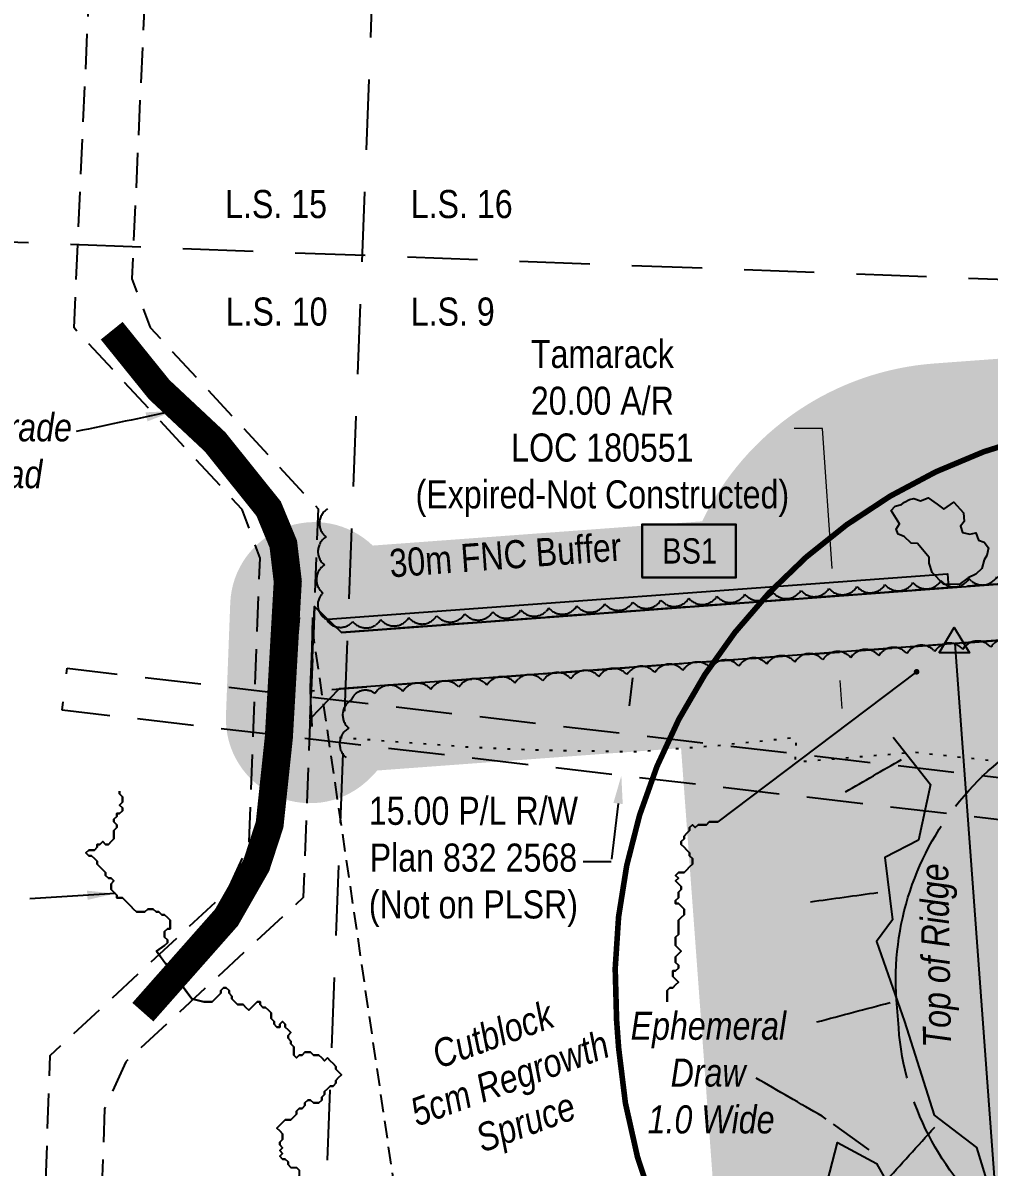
# Model space of a CAD drawing. Extents: x 329857 to 337194, y 6142471 to 6144607.
# Drawn here: x 330252.1 to 330596.1, y 6143765.6 to 6144173 of the extents above; entities that cross this region are included whole.
import ezdxf
from ezdxf.enums import TextEntityAlignment as Align

# ---------------------------------------------------------------- set-up
doc = ezdxf.new("R2010")
doc.units = 0
doc.header["$LTSCALE"] = 5
doc.header["$PDSIZE"] = 0.5
for name, pattern in [('0', [1, 1, 0]), ('foc-ACCESSROAD', [3.75, 2.5, -1.25]), ('foc-BUFFER', [16.75, 15, -1.75]), ('foc-LSD', [8, 5, -3]), ('foc-MONUMENT-BDYS', [6, 4, -2]), ('foc-TIELINE', [1.875, 1.25, -0.625]), ('foc-TOPO', [1, 0.2, -0.8]), ('foc-TOPO-ephemeral', [6.25, 3.125, -0.625, 0.625, -0.625, 0.625, -0.625])]:
    doc.linetypes.add(name, pattern=pattern)
doc.layers.get('Defpoints').update_dxf_attribs({"color": 9})
for name, color, linetype in [('AS-ROADS', 254, 'Continuous'), ('AUX-BUFFER', 7, 'foc-BUFFER'), ('C-AR', 13, 'foc-ACCESSROAD'), ('L-MON', 1, 'Continuous'), ('L-MON-PLAN', 7, 'foc-MONUMENT-BDYS'), ('L-SECTION-LSD', 7, 'foc-LSD'), ('L-TIE', 7, 'foc-TIELINE'), ('P-BUFFER-H 30m', 51, 'Continuous'), ('P-BUFFER-T', 40, 'Continuous'), ('P-PROPOSED', 10, 'Continuous'), ('P-PROPOSED-H', 21, 'Continuous'), ('P-TEMP-BLOCKS', 250, 'Continuous'), ('P-TEMP-H', 41, 'Continuous'), ('P-TEMP_WORKSPACE', 46, 'Continuous'), ('T-BUSH', 110, '0'), ('T-BUSH-T', 110, 'Continuous'), ('T-CREEK', 48, 'Continuous'), ('T-DRAW', 48, 'foc-TOPO-ephemeral'), ('T-SLOPE', 48, 'Continuous'), ('T-VEGETATION CHANGE', 104, 'foc-TOPO'), ('T-WATER-T', 48, 'Continuous'), ('WETLAND', 143, 'Continuous')]:
    doc.layers.add(name, color=color, linetype=linetype)
doc.layers.add('C-AR-T', color=13, linetype='Continuous', lineweight=9)
doc.layers.add('T-TEXT', color=48, linetype='Continuous', lineweight=18)
doc.styles.add('100L', font='ARIALN.TTF', dxfattribs={"height": 11})
doc.styles.add('80CG', font='ARIALN.TTF', dxfattribs={"height": 10})
doc.styles.add('80L', font='ARIALN.TTF', dxfattribs={"height": 10})
doc.styles.add('foc-LtypeFont', font='ARIALN.TTF', dxfattribs={"height": 7.349999999999999})
doc.linetypes.add('foc-TOPO-flowdirection-NOLINE', pattern='A,0,[">",foc-LtypeFont,S=0.3,R=0,X=0,Y=-0.945],-20,[">",foc-LtypeFont,S=0.3,R=0,X=0,Y=-0.945],0', length=20)
doc.dimstyles.new('Compass 5 000', dxfattribs={"dimscale": 5, "dimtxt": 9, "dimasz": 2, "dimexe": 0.2, "dimexo": 0.0625, "dimgap": 0.5, "dimtad": 0, "dimtih": 1, "dimtoh": 1, "dimzin": 0, "dimdsep": 46, "dimtxsty": '80CG', "dimcen": 0.1, "dimse1": 1, "dimse2": 1, "dimclrd": 256, "dimclrt": 256, "dimaunit": 1, "dimadec": 4, "dimazin": 0, "dimtfac": 0.06, "dimtofl": 0, "dimtmove": 0, "dimatfit": 1, "dimfxl": 0.2, "dimtolj": 1, "dimtzin": 0, "dimlwd": -1, "dimarcsym": 0})

# ---------------------------------------------------------------- blocks, each defined once
blk = doc.blocks.new('TRIA')
blk.add_hatch(color=255).paths.add_polyline_path([(-0.0414550714867801, 1.521379340009161), (-1.474693147280959, -0.867350786313807), (1.391783004306489, -0.867350786313807)])
blk = doc.blocks.new('TRIAA')
blk.add_blockref('TRIA', (0, 0))
blk = doc.blocks.new('TRIB')
at = {"color": 1}
blk.add_lwpolyline([(-1.121455071486707, -0.6673507863138184), (-0.0414550714867801, 1.132649213686192), (1.038544928513147, -0.6673507863138184)], close=True, dxfattribs=at)
blk = doc.blocks.new('TRIBB')
blk.add_blockref('TRIB', (0, 0))
blk = doc.blocks.new('TRICC')
for name in ['TRIAA', 'TRIBB']:
    blk.add_blockref(name, (0, 0))
blk = doc.blocks.new('plspike')
blk.add_blockref('TRICC', (0, 0))
blk = doc.blocks.new('STRIA')
blk.add_hatch(color=255).paths.add_polyline_path([(-0.0414550714867801, 1.521379340009161), (-1.474693147280959, -0.867350786313807), (1.391783004306489, -0.867350786313807)])
blk = doc.blocks.new('STRIAA')
blk.add_blockref('STRIA', (0, 0))
blk = doc.blocks.new('STRIB')
at = {"color": 1}
blk.add_solid([(-1.121455071486707, -0.6673507863138184), (-0.0414550714867801, 1.132649213686192), (1.038544928513147, -0.6673507863138184)], dxfattribs=at)
blk = doc.blocks.new('STRIBB')
blk.add_blockref('STRIB', (0, 0))
blk = doc.blocks.new('STRICC')
for name in ['STRIAA', 'STRIBB']:
    blk.add_blockref(name, (0, 0))
blk = doc.blocks.new('fdspike')
blk.add_blockref('STRICC', (0, 0))
blk = doc.blocks.new('*D369')
at = {"layer": 'C-AR-T', "transparency": 16777216}
for p, q in [((330536.7613364445, 6144028.640685726), (330526.7613364445, 6144028.640685726)), ((330540.232867409, 6143978.763130078), (330536.7613364445, 6144028.640685726)), ((330543.0103718397, 6143938.857067529), (330543.7047027394, 6143928.881201422))]:
    blk.add_line(p, q, dxfattribs=at)
for points in [[(330541.8955117604, 6143978.878851894), (330538.5702230578, 6143978.647408262), (330540.9271983088, 6143968.78726397)], [(330544.6730161911, 6143938.972789345), (330541.3477274884, 6143938.741345713), (330542.3160409399, 6143948.832933637)]]:
    blk.add_solid(points, dxfattribs=at)
at = {"layer": 'Defpoints', "color": 0, "transparency": 16777216}
for p in [(330540.9271983088, 6143968.78726397), (330505.8887464962, 6143966.348550428), (330507.2775891274, 6143946.394220095)]:
    blk.add_point(p, dxfattribs=at)
at = {"layer": 'C-AR-T', "transparency": 16777216, "insert": (330458.4223187101, 6144028.640685727), "char_height": 10, "attachment_point": 5, "style": '80CG'}
blk.add_mtext('\\A1;Tamarack\\P20.00 A/R\\PLOC 180551{\\A0;\\P(Expired-Not Constructed)}', dxfattribs=at)
blk = doc.blocks.new('Temp_Area_Small_Pink')
at = {"true_color": 0xff8aff}
h = blk.add_hatch(color=211, dxfattribs=at)
h.dxf.hatch_style = 1
h.paths.add_polyline_path([(-16.82711371331243, -9.436567862801894), (16.33187767662457, -9.436567862801894), (16.33187767662457, 9.053714016554295), (-16.82711371331243, 9.053714016554295)])
at = {"color": 250}
for points in [[(-17.02711371331247, -9.636567862801712), (16.53187767662462, -9.636567862801712), (16.53187767662462, 9.253714016554113), (-17.02711371331247, 9.253714016554113)], [(-16.92711371331245, -9.536567862801803), (16.43187767662459, -9.536567862801803), (16.43187767662459, 9.153714016554204), (-16.92711371331245, 9.153714016554204)]]:
    blk.add_lwpolyline(points, close=True, dxfattribs=at)
at = {"color": 250, "style": '80L'}
blk.add_attdef('TEMPORARY', text='', height=9, dxfattribs=at).set_placement((0.001048257894581184, -0.1484938545327168), align=Align.MIDDLE_CENTER)
blk = doc.blocks.new('*D372')
at = {"layer": 'Defpoints', "color": 0, "transparency": 16777216}
for p in [(330511.5588720074, 6143914.686239657), (330465.1761690997, 6143905.017089887), (330509.8148546231, 6143899.790662939)]:
    blk.add_point(p, dxfattribs=at)
at = {"layer": 'L-MON-PLAN', "transparency": 16777216}
for p, q in [((330468.0830720044, 6143929.844821319), (330469.2459575249, 6143939.776976033)), ((330464.0132835792, 6143895.084935172), (330461.5817808656, 6143874.317576121)), ((330461.5817808656, 6143874.317576121), (330451.5817808655, 6143874.317576121))]:
    blk.add_line(p, q, dxfattribs=at)
for points in [[(330466.4277128854, 6143930.038635572), (330469.7384311234, 6143929.651007066), (330466.9201864839, 6143919.912666605)], [(330462.3579244601, 6143895.278749426), (330465.6686426982, 6143894.891120919), (330465.1761690997, 6143905.017089887)]]:
    blk.add_solid(points, dxfattribs=at)
at = {"layer": 'L-MON-PLAN', "transparency": 16777216, "insert": (330412.4992433493, 6143874.31757612), "char_height": 10, "attachment_point": 5, "style": '80CG', "bg_fill": 3, "box_fill_scale": 1.1, "bg_fill_color": 256, "bg_fill_true_color": 13158600, "bg_fill_transparency": 0}
blk.add_mtext('\\A1;15.00 P/L R/W\\PPlan 832 2568\\P(Not on PLSR)', dxfattribs=at)

msp = doc.modelspace()

# ---------------------------------------------------------------- hatches: boundary and pattern name
at = {"layer": 'P-BUFFER-H 30m'}
h = msp.add_hatch(color=256, dxfattribs=at)
h.dxf.hatch_style = 1
edge = h.paths.add_edge_path()
edge.add_arc((330583.9566157763, 6143952.031225636), 99.98488299970217, 94.20520427675172, 154.2052042792725, ccw=False)
edge.add_line((330576.6248458216, 6144051.746931409), (330756.113116214, 6144064.944117326))
edge.add_arc((330763.4448861637, 6143965.228411549), 99.98488300390179, 4.205204274835978, 94.2052042737285, ccw=False)
edge.add_line((330863.160591941, 6143972.5601815), (330878.1907203509, 6143768.142984677))
edge.add_arc((330778.4750145738, 6143760.811214716), 99.9848830043192, -85.79479572011729, 4.205204280165901, ccw=False)
edge.add_line((330785.8067845343, 6143661.095508939), (330606.3185141425, 6143647.898323026))
edge.add_arc((330598.9867441867, 6143747.6140288), 99.98488300063468, 184.2052042776636, 274.2052042773779, ccw=False)
edge.add_line((330499.2710384133, 6143740.282258844), (330486.4404409897, 6143914.784743946))
edge.add_line((330486.4404409897, 6143914.784743946), (330378.3193676438, 6143906.834954775))
edge.add_line((330378.3193676438, 6143906.834954775), (330375.9217927508, 6143904.351730889))
edge.add_arc((330354.3429220802, 6143925.186323642), 29.99546490066776, 177.8118051858767, 316.00533188279064, ccw=False)
edge.add_line((330324.3693297349, 6143926.331608106), (330325.9011169879, 6143966.420483907))
edge.add_arc((330355.8747093308, 6143965.275199437), 29.99546489817222, 46.175061679443274, 177.8118051750409, ccw=False)
edge.add_line((330376.6452867253, 6143986.915694559), (330493.9343964415, 6143995.539579483))
h = msp.add_hatch(color=256, dxfattribs=at)
h.dxf.hatch_style = 1
edge = h.paths.add_edge_path()
edge.add_arc((330570.322753717, 6143941.964560846), 1.015728061823818, 0, 360)
h = msp.add_hatch(color=256, dxfattribs=at)
h.dxf.hatch_style = 1
h.paths.add_polyline_path([(330545.6234197085, 6143925.872208586), (330534.2025602608, 6143925.872208586), (330534.2896965515, 6143913.765289144), (330544.55667794, 6143914.188367989)])
at = {"layer": 'P-PROPOSED-H'}
h = msp.add_hatch(color=256, dxfattribs=at)
h.dxf.hatch_style = 1
h.paths.add_polyline_path([(330365.4645705773, 6143956.017176985), (330761.9785321763, 6143985.17155271), (330763.4448861683, 6143965.228411544), (330364.6964808874, 6143935.909744499), (330354.3429220799, 6143925.186323642), (330355.8747093329, 6143965.275199441)])
h = msp.add_hatch(color=256, dxfattribs=at)
h.dxf.hatch_style = 1
h.paths.add_polyline_path([(330583.9566157761, 6143952.031225635), (330598.986744186, 6143747.6140288), (330778.4750145783, 6143760.811214721), (330763.4448861684, 6143965.228411544)])
at = {"layer": 'P-TEMP-H'}
h = msp.add_hatch(color=256, dxfattribs=at)
h.dxf.hatch_style = 1
h.paths.add_polyline_path([(330360.6396353031, 6143960.675154617), (330581.337112735, 6143976.902318851), (330581.7037012329, 6143971.916533562), (330365.4645705773, 6143956.017176985)])

# ---------------------------------------------------------------- linework, layer by layer
at = {"layer": 'AS-ROADS', "const_width": 10, "flags": 128}
msp.add_lwpolyline([(330283.6860000007, 6144063.412), (330300.587, 6144042.457), (330320.487, 6144023.836999988), (330339.575, 6144000.035), (330344.8010000002, 6143987.431), (330346.3870000007, 6143974.101999988), (330343.218, 6143918.707), (330339.916, 6143887.554), (330335.201, 6143873.108999988), (330324.577, 6143854.519), (330294.777, 6143820.798999988)], dxfattribs=at)
at = {"layer": 'AUX-BUFFER', "color": 251, "linetype": 'foc-BUFFER', "flags": 128}
msp.add_lwpolyline([(330563.9397934848, 6143815.215491854), (330563.2066164892, 6143825.18706243, -0.4142135623766832), (330655.5905523069, 6143932.23453816), (330665.5621228841, 6143932.967715153), (330675.533693462, 6143933.700892151, -0.4142135623786535), (330782.5811691905, 6143841.316956329), (330783.3143461858, 6143831.345385754, -0.4142135622314795), (330690.9304104144, 6143724.297910031), (330680.958839837, 6143723.564733031), (330670.9872691671, 6143722.831556033, -0.4142135622335431)], format="xyb", close=True, dxfattribs=at)
at = {"layer": 'C-AR', "flags": 128}
for points in [[(330254.6687875336, 6143591.991842077), (330257.9712729091, 6143691.908806061), (330261.7210460511, 6143805.352845634), (330324.9121817822, 6143863.870343365), (330332.6300114432, 6143880.655051259), (330336.5192364797, 6143982.48063111), (330330.1065069424, 6143999.80784572), (330270.2935335822, 6144064.385971073), (330289.5802697751, 6144495.869165925), (330290.2179292821, 6144510.13801583), (330293.040669826, 6144595.809506607)], [(330313.0253876768, 6144595.056699589), (330311.3707022206, 6144544.825801934), (330310.2046022856, 6144509.478029422), (330309.5556435409, 6144495.116938072), (330290.8816934514, 6144081.936505233), (330297.3459171412, 6144064.607330397), (330357.1996027095, 6143999.984842172), (330355.7585611325, 6143962.248502592), (330354.6088303436, 6143932.148403565), (330351.9151084468, 6143861.620670152), (330288.7685019295, 6143803.144270872), (330281.1018468247, 6143786.357652287), (330277.9547948922, 6143691.15632827), (330274.6525182037, 6143591.239378446)]]:
    msp.add_lwpolyline(points, dxfattribs=at)
msp.add_lwpolyline([(330355.8747093329, 6143965.275199441), (330355.493, 6143955.284), (330354.7248406827, 6143935.177515086), (330356.959284319, 6143935.341806412), (330685.8439030239, 6143959.523617581), (330683.4038468788, 6143896.096499951), (330703.384854006, 6143895.321601704), (330706.6849999999, 6143981.105999988), (330365.4645705773, 6143956.017176986)], close=True, dxfattribs=at)
at = {"layer": 'L-MON-PLAN', "flags": 128}
msp.add_lwpolyline([(331685.3810345419, 6143780.711858138), (330691.1825222658, 6143878.555609651), (330266.0556945043, 6143928.330693378), (330267.8008025179, 6143943.226231828), (330692.7896345541, 6143893.467149129), (331685.9558496297, 6143795.741596573)], dxfattribs=at)
at = {"layer": 'L-SECTION-LSD', "flags": 128}
for points in [[(330357.4330502652, 6143688.185932199), (330388.4046512634, 6144492.169097356)], [(330773.7100668641, 6144075.090869202), (329972.1276346637, 6144105.264160365)]]:
    msp.add_lwpolyline(points, dxfattribs=at)
at = {"layer": 'P-PROPOSED', "flags": 128}
msp.add_lwpolyline([(330583.9566157761, 6143952.031225635), (330598.986744186, 6143747.6140288), (330778.4750145783, 6143760.811214721), (330763.4448861684, 6143965.228411544)], close=True, dxfattribs=at)
at = {"layer": 'P-TEMP_WORKSPACE', "flags": 128}
msp.add_lwpolyline([(330360.6396353031, 6143960.675154617), (330581.337112735, 6143976.902318851), (330581.7037012329, 6143971.916533562), (330365.4645705773, 6143956.017176985)], close=True, dxfattribs=at)
at = {"layer": 'T-BUSH', "flags": 128}
for points in [[(330360.5451771378, 6143999.96815729, 0.52056705), (330360.0057014804, 6143989.984233498, 0.52056705), (330359.4662258215, 6143980.000309705, 0.52056705), (330358.9267501633, 6143970.016385924, 0.52056705), (330360.1848623628, 6143960.638007, 0.52056705), (330369.5412457574, 6143959.865422304, 0.52056705), (330379.5156038143, 6143960.559648253, 0.52056705), (330389.4899618697, 6143961.253874191, 0.52056705), (330399.4643199258, 6143961.94810013, 0.52056705), (330409.438677982, 6143962.642326068, 0.52056705), (330419.4130360381, 6143963.336552006, 0.52056705), (330429.387394095, 6143964.030777944, 0.52056705), (330439.3617521503, 6143964.725003882, 0.52056705), (330449.3361102073, 6143965.41922982, 0.52056705), (330459.3104682626, 6143966.113455747, 0.52056705), (330469.2848263188, 6143966.807681685, 0.52056705), (330479.2591843749, 6143967.501907623, 0.52056705), (330489.233542431, 6143968.196133573, 0.52056705), (330499.2079004879, 6143968.890359511, 0.52056705), (330509.1822585433, 6143969.584585449, 0.52056705), (330519.1566165995, 6143970.278811388, 0.52056705), (330529.1309746556, 6143970.973037326, 0.52056705), (330539.1053327117, 6143971.667263264, 0.52056705), (330549.0796907686, 6143972.361489202, 0.52056705), (330559.054048824, 6143973.055715133, 0.52056705), (330569.0284068809, 6143973.749941067, 0.52056705), (330579.0027649363, 6143974.444167005, 0.52056705), (330588.9771229924, 6143975.138392954, 0.52056705), (330598.9514810486, 6143975.832618892, 0.52056705), (330608.9258391047, 6143976.52684483, 0.52056705), (330618.9001971616, 6143977.221070768, 0.52056705), (330628.874555217, 6143977.915296707, 0.52056705), (330638.8489132739, 6143978.609522645, 0.52056705), (330648.8232713293, 6143979.303748583, 0.52056705), (330658.7976293854, 6143979.997974521, 0.52056705), (330668.7719874416, 6143980.692200447, 0.52056705), (330678.7463454977, 6143981.386426386, 0.52056705), (330688.7207035546, 6143982.080652324, 0.52056705), (330698.6782232639, 6143982.984256775, 0.52056705), (330708.6353352074, 6143983.892931662, 0.52056705), (330718.5924471515, 6143984.80160654, 0.52056705), (330728.5638267455, 6143985.535629523, 0.52056705), (330738.5363993214, 6143986.255049073, 0.52056705), (330748.508971898, 6143986.974468623, 0.52056705), (330758.4815444746, 6143987.693888174, 0.52056705), (330768.4541170512, 6143988.413307725, 0.52056705), (330777.637174135, 6143989.075771772, 0.52056705)], [(330779.4407850911, 6143977.125719768, 0.52056705), (330769.4631843536, 6143976.479769465, 0.52056705), (330759.4855836148, 6143975.83381916, 0.52056705), (330749.5079828766, 6143975.187868867, 0.52056705), (330739.5303821384, 6143974.541918563, 0.52056705), (330729.5527814003, 6143973.895968259, 0.52056705), (330719.5771563617, 6143973.222886916, 0.52056705), (330710.1217766652, 6143971.876314653, 0.52056705), (330708.7541275606, 6143961.971805366, 0.52056705), (330707.3864784567, 6143952.067296068, 0.52056705), (330701.5195951178, 6143946.949881203, 0.52056705), (330691.5493937751, 6143946.198313849, 0.52056705), (330682.6940636259, 6143948.171840348, 0.52056705), (330676.109621332, 6143955.696126879, 0.52056705), (330666.5420002124, 6143955.931416824, 0.52056705), (330656.5715950604, 6143955.182558098, 0.52056705), (330646.6011899085, 6143954.433699374, 0.52056705), (330636.6307847564, 6143953.684840648, 0.52056705), (330626.6603796044, 6143952.935981924, 0.52056705), (330616.6899744524, 6143952.187123188, 0.52056705), (330606.7195693004, 6143951.438264473, 0.52056705), (330596.7491641484, 6143950.689405749, 0.52056705), (330586.7787589964, 6143949.940547013, 0.52056705), (330576.8083538444, 6143949.191688298, 0.52056705), (330566.8379486924, 6143948.442829574, 0.52056705), (330556.8675435404, 6143947.693970848, 0.52056705), (330546.8971383884, 6143946.945112112, 0.52056705), (330536.9267332364, 6143946.196253398, 0.52056705), (330526.9563280843, 6143945.447394673, 0.52056705), (330516.9859229323, 6143944.698535938, 0.52056705), (330507.0155177803, 6143943.949677223, 0.52056705), (330497.0451126283, 6143943.200818498, 0.52056705), (330487.0747074757, 6143942.451959773, 0.52056705), (330477.1043023237, 6143941.703101037, 0.52056705), (330467.1338971716, 6143940.954242323, 0.52056705), (330457.1634920196, 6143940.205383598, 0.52056705), (330447.1930868676, 6143939.456524862, 0.52056705), (330437.2226817156, 6143938.707666148, 0.52056705), (330427.2522765636, 6143937.958807423, 0.52056705), (330417.2818714116, 6143937.209948687, 0.52056705), (330407.3114662596, 6143936.461089972, 0.52056705), (330397.3410611076, 6143935.712231248, 0.52056705), (330387.3706559556, 6143934.963372522, 0.52056705), (330377.4002508036, 6143934.214513787, 0.52056705), (330368.9964607497, 6143931.874121592, 0.52056705), (330368.0903683343, 6143921.916774314, 0.52056705), (330367.1342041835, 6143911.409172265, 0.52056705)]]:
    msp.add_lwpolyline(points, format="xyb", dxfattribs=at)
at = {"layer": 'T-CREEK', "linetype": 'foc-TOPO-flowdirection-NOLINE', "flags": 128}
for points in [[(330286.4999996239, 6143899.500000049), (330286.4999996243, 6143898.50000005), (330287.4999996243, 6143897.500000047), (330287.499999624, 6143896.500000049), (330287.4999996244, 6143895.500000048), (330286.4999996246, 6143894.500000049), (330287.4999996242, 6143893.50000005), (330287.4999996242, 6143892.500000049), (330286.4999996242, 6143891.500000049), (330285.4999996246, 6143891.500000049), (330285.4999996243, 6143890.500000049), (330284.4999996242, 6143889.500000048), (330284.499999624, 6143888.500000047), (330285.4999996243, 6143887.500000048), (330285.4999996244, 6143886.500000049), (330284.4999996245, 6143885.500000048), (330284.4999996239, 6143884.500000048), (330284.4999996239, 6143883.500000051), (330284.4999996246, 6143882.500000047), (330283.499999624, 6143881.50000005), (330282.499999624, 6143880.50000005), (330281.4999996235, 6143880.500000051), (330280.4999996241, 6143881.500000049), (330279.4999996241, 6143880.50000005), (330278.4999996239, 6143880.500000051), (330278.4999996241, 6143879.500000052), (330277.499999624, 6143878.50000005), (330276.4999996239, 6143878.500000048), (330275.4999996233, 6143878.500000051), (330274.4999996233, 6143877.500000048), (330275.4999996244, 6143876.500000047), (330276.4999996244, 6143876.50000005), (330277.4999996245, 6143875.500000047), (330278.4999996239, 6143874.50000005), (330278.4999996242, 6143873.50000005), (330279.499999623, 6143872.500000048), (330280.4999996243, 6143871.500000048), (330281.4999996241, 6143870.500000049), (330281.4999996235, 6143869.500000049), (330282.4999996244, 6143868.500000051), (330283.4999996246, 6143868.500000049), (330284.4999996245, 6143867.500000049), (330283.4999996244, 6143866.500000049), (330283.4999996233, 6143865.50000005), (330283.4999996236, 6143864.500000047), (330284.4999996239, 6143863.500000051), (330285.4999996242, 6143862.500000047), (330285.4999996243, 6143861.500000049), (330286.4999996245, 6143861.500000049), (330287.4999996242, 6143861.500000049), (330288.4999996242, 6143860.500000049), (330289.4999996245, 6143859.500000049), (330290.4999996247, 6143858.50000005), (330291.4999996241, 6143857.500000049), (330292.4999996243, 6143856.50000005), (330293.4999996245, 6143856.50000005), (330294.4999996246, 6143856.500000049), (330295.4999996243, 6143856.500000049), (330296.4999996247, 6143857.50000005), (330297.4999996233, 6143857.50000005), (330298.4999996244, 6143857.500000048), (330299.4999996246, 6143856.50000005), (330300.4999996239, 6143856.500000048), (330301.4999996247, 6143855.50000005), (330302.4999996246, 6143855.500000048), (330303.4999996243, 6143854.500000047), (330304.499999624, 6143853.500000048), (330304.4999996244, 6143852.500000048), (330304.4999996248, 6143851.50000005), (330304.4999996241, 6143850.50000005), (330303.4999996249, 6143850.500000049), (330302.4999996234, 6143849.500000051), (330302.499999624, 6143848.50000005), (330302.4999996246, 6143847.50000005), (330303.4999996241, 6143846.50000005), (330303.4999996248, 6143845.50000005), (330302.4999996236, 6143844.500000047), (330299.66483993, 6143842.491820883), (330312.1856386799, 6143825.533178771), (330316.499999625, 6143824.500000049), (330317.4999996247, 6143824.500000049), (330318.4999996246, 6143824.500000049), (330319.4999996246, 6143824.500000047), (330320.4999996247, 6143825.500000051), (330321.4999996237, 6143826.500000049), (330322.4999996237, 6143827.500000048), (330322.4999996247, 6143828.500000048), (330323.4999996248, 6143829.500000049), (330324.4999996242, 6143829.500000049), (330325.499999625, 6143828.500000049), (330325.4999996244, 6143827.500000051), (330326.4999996247, 6143826.500000049), (330326.4999996236, 6143825.50000005), (330327.4999996248, 6143824.500000048), (330328.4999996247, 6143823.50000005), (330329.4999996248, 6143823.500000049), (330330.4999996243, 6143823.500000047), (330331.4999996245, 6143822.500000049), (330332.4999996246, 6143821.500000048), (330333.4999996249, 6143822.500000047), (330334.4999996246, 6143823.500000049), (330335.4999996249, 6143824.50000005), (330336.4999996247, 6143824.500000048), (330336.499999625, 6143823.500000047), (330337.4999996245, 6143822.500000049), (330338.4999996247, 6143822.500000049), (330339.4999996247, 6143821.500000049), (330340.4999996247, 6143820.500000049), (330340.4999996244, 6143819.50000005), (330340.4999996249, 6143818.500000048), (330341.4999996248, 6143817.500000052), (330341.4999996237, 6143816.500000049), (330342.4999996246, 6143815.500000047), (330343.4999996253, 6143815.500000049), (330343.4999996248, 6143816.50000005), (330344.4999996249, 6143817.500000051), (330345.4999996248, 6143816.500000049), (330345.4999996253, 6143815.50000005), (330346.4999996247, 6143814.500000049), (330347.4999996249, 6143813.500000048), (330346.4999996243, 6143812.50000005), (330346.4999996246, 6143811.500000048), (330347.4999996249, 6143810.500000047), (330347.4999996246, 6143809.50000005), (330348.4999996251, 6143808.500000048), (330348.4999996242, 6143807.50000005), (330348.4999996248, 6143806.50000005), (330348.4999996243, 6143805.500000048), (330349.499999625, 6143804.500000049), (330350.4999996251, 6143805.500000048), (330351.4999996246, 6143805.500000049), (330352.4999996253, 6143806.500000049), (330353.4999996254, 6143806.50000005), (330354.4999996247, 6143806.500000048), (330355.4999996252, 6143805.500000049), (330356.4999996253, 6143805.500000048), (330357.4999996248, 6143805.500000049), (330358.4999996247, 6143804.500000049), (330359.4999996239, 6143803.500000048), (330360.4999996251, 6143804.500000048)], [(330360.4999996251, 6143804.500000048), (330361.4999996254, 6143803.500000047), (330362.4999996249, 6143802.500000049), (330363.4999996252, 6143801.500000047), (330363.4999996248, 6143800.500000049), (330364.4999996246, 6143799.50000005), (330365.4999996252, 6143798.500000047), (330364.4999996253, 6143797.500000048), (330363.4999996254, 6143796.500000049), (330363.4999996249, 6143795.500000049), (330362.4999996252, 6143794.50000005), (330361.4999996246, 6143794.500000049), (330360.4999996253, 6143793.500000049), (330359.4999996252, 6143792.500000048), (330359.4999996243, 6143791.500000048), (330358.4999996251, 6143790.500000047), (330358.4999996251, 6143789.500000048), (330357.4999996247, 6143788.500000047), (330356.4999996247, 6143788.500000048), (330355.4999996249, 6143788.50000005), (330354.4999996253, 6143789.500000049), (330353.4999996254, 6143789.50000005), (330352.4999996251, 6143788.50000005), (330352.4999996247, 6143787.500000049), (330351.4999996247, 6143786.500000047), (330350.4999996247, 6143786.500000048), (330349.4999996253, 6143785.500000051), (330349.4999996249, 6143784.50000005), (330348.4999996247, 6143783.500000048), (330347.4999996249, 6143782.50000005), (330346.4999996252, 6143782.500000048), (330345.4999996251, 6143782.500000049), (330344.4999996244, 6143781.50000005), (330343.4999996246, 6143780.500000047), (330342.4999996248, 6143779.500000047), (330343.4999996244, 6143778.500000047), (330344.4999996249, 6143777.500000048), (330344.4999996246, 6143776.500000052), (330344.4999996247, 6143775.500000048), (330343.4999996249, 6143774.50000005), (330343.4999996244, 6143773.500000049), (330344.4999996247, 6143772.50000005), (330343.4999996247, 6143771.500000047), (330344.4999996239, 6143770.500000047), (330343.4999996246, 6143769.50000005), (330344.4999996242, 6143768.500000049), (330345.4999996252, 6143768.500000047), (330346.4999996247, 6143767.500000049), (330346.4999996246, 6143766.50000005), (330347.4999996243, 6143765.500000049), (330348.4999996253, 6143765.500000047), (330349.4999996249, 6143765.50000005), (330350.4999996249, 6143764.50000005), (330350.4999996251, 6143763.500000049), (330350.4999996251, 6143762.500000047), (330349.4999996239, 6143761.500000047), (330349.499999625, 6143760.500000048), (330350.4999996251, 6143760.50000005), (330351.4999996247, 6143759.500000048), (330351.4999996238, 6143758.500000049), (330352.4999996244, 6143757.500000049), (330353.4999996243, 6143756.500000047), (330352.4999996254, 6143755.50000005), (330352.499999625, 6143754.500000047), (330353.4999996251, 6143753.500000051), (330353.499999625, 6143752.500000049), (330353.4999996247, 6143751.50000005), (330353.4999996251, 6143750.500000047), (330353.4999996239, 6143749.500000048), (330354.4999996239, 6143748.500000047), (330355.499999625, 6143747.500000047), (330356.499999625, 6143746.500000048), (330357.4999996253, 6143745.50000005), (330357.4999996251, 6143744.500000049), (330356.4999996253, 6143743.500000048), (330355.4999996249, 6143742.500000051), (330355.499999625, 6143741.500000051), (330354.4999996237, 6143740.500000048), (330353.4999996252, 6143739.500000049), (330354.4999996247, 6143738.500000048), (330353.499999625, 6143737.500000047), (330353.4999996252, 6143736.500000049), (330352.4999996241, 6143735.500000048), (330352.4999996243, 6143734.500000047), (330352.4999996253, 6143733.500000051), (330351.4999996251, 6143733.500000049), (330350.4999996251, 6143733.50000005), (330349.4999996247, 6143732.500000047), (330348.4999996247, 6143733.500000049), (330347.4999996246, 6143734.500000049), (330347.4999996249, 6143735.500000048), (330347.4999996249, 6143736.500000048), (330347.4999996239, 6143737.500000048), (330346.4999996246, 6143738.500000049), (330345.499999625, 6143738.500000049), (330344.4999996251, 6143737.500000047), (330343.4999996247, 6143736.500000049), (330342.4999996249, 6143735.500000047), (330342.4999996251, 6143734.500000048), (330342.4999996253, 6143733.50000005), (330342.4999996251, 6143732.500000047), (330341.4999996246, 6143731.500000051), (330340.4999996247, 6143730.500000048), (330339.4999996242, 6143729.500000048), (330339.499999624, 6143728.500000051), (330339.4999996244, 6143727.50000005), (330339.4999996247, 6143726.500000048), (330338.4999996249, 6143725.500000049), (330337.499999625, 6143725.500000047), (330336.4999996242, 6143724.500000049), (330335.4999996249, 6143723.500000048), (330334.4999996247, 6143723.500000049), (330333.4999996251, 6143722.500000049), (330333.4999996247, 6143721.50000005), (330334.4999996246, 6143720.500000049), (330335.4999996246, 6143719.500000049), (330336.4999996247, 6143718.50000005), (330335.4999996244, 6143717.500000049), (330334.4999996243, 6143716.500000049), (330334.499999625, 6143715.500000046), (330335.499999624, 6143714.500000047), (330334.4999996247, 6143713.500000047), (330334.499999625, 6143712.500000048), (330333.4999996236, 6143711.500000048), (330333.4999996249, 6143710.50000005), (330332.4999996244, 6143709.500000049), (330333.4999996239, 6143708.500000049), (330333.4999996248, 6143707.500000049), (330334.4999996244, 6143706.500000048), (330333.4999996244, 6143705.500000049), (330333.499999625, 6143704.500000048), (330333.4999996244, 6143703.500000047), (330332.4999996243, 6143702.500000048), (330331.4999996249, 6143702.50000005), (330330.4999996248, 6143702.500000047), (330329.4999996249, 6143701.500000049), (330328.4999996239, 6143701.500000049), (330327.4999996246, 6143701.500000047), (330326.4999996251, 6143700.50000005), (330325.4999996246, 6143699.500000051), (330326.4999996245, 6143698.500000047), (330326.4999996244, 6143697.500000051), (330327.4999996237, 6143696.500000051), (330328.4999996243, 6143696.500000049), (330329.4999996248, 6143696.500000047), (330330.4999996245, 6143695.50000005), (330331.4999996249, 6143694.500000049), (330332.4999996244, 6143693.500000047), (330332.4999996244, 6143692.500000048), (330333.4999996243, 6143691.50000005), (330333.4999996244, 6143690.500000047), (330334.4999996247, 6143689.50000005), (330334.499999625, 6143688.500000049), (330333.499999625, 6143687.50000005), (330333.4999996239, 6143686.500000052), (330334.499999625, 6143685.500000048), (330335.4999996245, 6143684.500000048), (330335.4999996246, 6143683.500000047), (330335.4999996235, 6143682.500000047), (330334.4999996246, 6143681.500000045), (330334.4999996247, 6143680.500000048), (330333.4999996244, 6143679.500000048), (330332.499999625, 6143678.500000048), (330331.4999996248, 6143677.500000048), (330330.4999996247, 6143676.500000049), (330329.4999996245, 6143675.50000005), (330329.4999996248, 6143674.500000049), (330330.4999996247, 6143673.500000049), (330330.4999996243, 6143672.500000048), (330330.4999996247, 6143671.500000049), (330330.4999996249, 6143670.500000048), (330331.4999996247, 6143669.50000005), (330332.4999996244, 6143668.500000051), (330331.4999996244, 6143667.500000049), (330331.4999996245, 6143666.500000049), (330331.4999996244, 6143665.500000049), (330330.4999996243, 6143664.50000005), (330329.4999996249, 6143663.50000005), (330330.4999996242, 6143662.50000005), (330331.499999625, 6143662.500000049), (330332.4999996242, 6143661.500000047), (330333.4999996248, 6143660.500000047), (330334.4999996244, 6143660.500000049), (330335.4999996249, 6143661.500000048), (330336.4999996247, 6143662.50000005), (330337.4999996248, 6143661.500000049), (330338.4999996249, 6143660.500000049)]]:
    msp.add_lwpolyline(points, dxfattribs=at)
at = {"layer": 'T-DRAW'}
for points in [[(330360.4999996251, 6143804.500000048), (330359.4999996239, 6143803.500000048), (330358.4999996247, 6143804.500000049), (330357.4999996248, 6143805.500000049), (330356.4999996253, 6143805.500000048), (330355.4999996252, 6143805.500000049), (330354.4999996247, 6143806.500000048), (330353.4999996254, 6143806.50000005), (330352.4999996253, 6143806.500000049), (330351.4999996246, 6143805.500000049), (330350.4999996251, 6143805.500000048), (330349.499999625, 6143804.500000049), (330348.4999996243, 6143805.500000048), (330348.4999996248, 6143806.50000005), (330348.4999996242, 6143807.50000005), (330348.4999996251, 6143808.500000048), (330347.4999996246, 6143809.50000005), (330347.4999996249, 6143810.500000047), (330346.4999996246, 6143811.500000048), (330346.4999996243, 6143812.50000005), (330347.4999996249, 6143813.500000048), (330346.4999996247, 6143814.500000049), (330345.4999996253, 6143815.50000005), (330345.4999996248, 6143816.500000049), (330344.4999996249, 6143817.500000051), (330343.4999996248, 6143816.50000005), (330343.4999996253, 6143815.500000049), (330342.4999996246, 6143815.500000047), (330341.4999996237, 6143816.500000049), (330341.4999996248, 6143817.500000052), (330340.4999996249, 6143818.500000048), (330340.4999996244, 6143819.50000005), (330340.4999996247, 6143820.500000049), (330339.4999996247, 6143821.500000049), (330338.4999996247, 6143822.500000049), (330337.4999996245, 6143822.500000049), (330336.499999625, 6143823.500000047), (330336.4999996247, 6143824.500000048), (330335.4999996249, 6143824.50000005), (330334.4999996246, 6143823.500000049), (330333.4999996249, 6143822.500000047), (330332.4999996246, 6143821.500000048), (330331.4999996245, 6143822.500000049), (330330.4999996243, 6143823.500000047), (330329.4999996248, 6143823.500000049), (330328.4999996247, 6143823.50000005), (330327.4999996248, 6143824.500000048), (330326.4999996236, 6143825.50000005), (330326.4999996247, 6143826.500000049), (330325.4999996244, 6143827.500000051), (330325.499999625, 6143828.500000049), (330324.4999996242, 6143829.500000049), (330323.4999996248, 6143829.500000049), (330322.4999996247, 6143828.500000048), (330322.4999996237, 6143827.500000048), (330321.4999996237, 6143826.500000049), (330320.4999996247, 6143825.500000051), (330319.4999996246, 6143824.500000047), (330318.4999996246, 6143824.500000049), (330317.4999996247, 6143824.500000049), (330316.499999625, 6143824.500000049), (330312.1856386799, 6143825.533178771), (330299.66483993, 6143842.491820883), (330302.4999996236, 6143844.500000047), (330303.4999996248, 6143845.50000005), (330303.4999996241, 6143846.50000005), (330302.4999996246, 6143847.50000005), (330302.499999624, 6143848.50000005), (330302.4999996234, 6143849.500000051), (330303.4999996249, 6143850.500000049), (330304.4999996241, 6143850.50000005), (330304.4999996248, 6143851.50000005), (330304.4999996244, 6143852.500000048), (330304.499999624, 6143853.500000048), (330303.4999996243, 6143854.500000047), (330302.4999996246, 6143855.500000048), (330301.4999996247, 6143855.50000005), (330300.4999996239, 6143856.500000048), (330299.4999996246, 6143856.50000005), (330298.4999996244, 6143857.500000048), (330297.4999996233, 6143857.50000005), (330296.4999996247, 6143857.50000005), (330295.4999996243, 6143856.500000049), (330294.4999996246, 6143856.500000049), (330293.4999996245, 6143856.50000005), (330292.4999996243, 6143856.50000005), (330291.4999996241, 6143857.500000049), (330290.4999996247, 6143858.50000005), (330289.4999996245, 6143859.500000049), (330288.4999996242, 6143860.500000049), (330287.4999996242, 6143861.500000049), (330286.4999996245, 6143861.500000049), (330285.4999996243, 6143861.500000049), (330285.4999996242, 6143862.500000047), (330284.4999996239, 6143863.500000051), (330283.4999996236, 6143864.500000047), (330283.4999996233, 6143865.50000005), (330283.4999996244, 6143866.500000049), (330284.4999996245, 6143867.500000049), (330283.4999996246, 6143868.500000049), (330282.4999996244, 6143868.500000051), (330281.4999996235, 6143869.500000049), (330281.4999996241, 6143870.500000049), (330280.4999996243, 6143871.500000048), (330279.499999623, 6143872.500000048), (330278.4999996242, 6143873.50000005), (330278.4999996239, 6143874.50000005), (330277.4999996245, 6143875.500000047), (330276.4999996244, 6143876.50000005), (330275.4999996244, 6143876.500000047), (330274.4999996233, 6143877.500000048), (330275.4999996233, 6143878.500000051), (330276.4999996239, 6143878.500000048), (330277.499999624, 6143878.50000005), (330278.4999996241, 6143879.500000052), (330278.4999996239, 6143880.500000051), (330279.4999996241, 6143880.50000005), (330280.4999996241, 6143881.500000049), (330281.4999996235, 6143880.500000051), (330282.499999624, 6143880.50000005), (330283.499999624, 6143881.50000005), (330284.4999996246, 6143882.500000047), (330284.4999996239, 6143883.500000051), (330284.4999996239, 6143884.500000048), (330284.4999996245, 6143885.500000048), (330285.4999996244, 6143886.500000049), (330285.4999996243, 6143887.500000048), (330284.499999624, 6143888.500000047), (330284.4999996242, 6143889.500000048), (330285.4999996243, 6143890.500000049), (330285.4999996246, 6143891.500000049), (330286.4999996242, 6143891.500000049), (330287.4999996242, 6143892.500000049), (330287.4999996242, 6143893.50000005), (330286.4999996246, 6143894.500000049), (330287.4999996244, 6143895.500000048), (330287.499999624, 6143896.500000049), (330287.4999996243, 6143897.500000047), (330286.4999996243, 6143898.50000005), (330286.4999996239, 6143899.500000049)], [(330347.4999996243, 6143765.500000049), (330346.4999996246, 6143766.50000005), (330346.4999996247, 6143767.500000049), (330345.4999996252, 6143768.500000047), (330344.4999996242, 6143768.500000049), (330343.4999996246, 6143769.50000005), (330344.4999996239, 6143770.500000047), (330343.4999996247, 6143771.500000047), (330344.4999996247, 6143772.50000005), (330343.4999996244, 6143773.500000049), (330343.4999996249, 6143774.50000005), (330344.4999996247, 6143775.500000048), (330344.4999996246, 6143776.500000052), (330344.4999996249, 6143777.500000048), (330343.4999996244, 6143778.500000047), (330342.4999996248, 6143779.500000047), (330343.4999996246, 6143780.500000047), (330344.4999996244, 6143781.50000005), (330345.4999996251, 6143782.500000049), (330346.4999996252, 6143782.500000048), (330347.4999996249, 6143782.50000005), (330348.4999996247, 6143783.500000048), (330349.4999996249, 6143784.50000005), (330349.4999996253, 6143785.500000051), (330350.4999996247, 6143786.500000048), (330351.4999996247, 6143786.500000047), (330352.4999996247, 6143787.500000049), (330352.4999996251, 6143788.50000005), (330353.4999996254, 6143789.50000005), (330354.4999996253, 6143789.500000049), (330355.4999996249, 6143788.50000005), (330356.4999996247, 6143788.500000048), (330357.4999996247, 6143788.500000047), (330358.4999996251, 6143789.500000048), (330358.4999996251, 6143790.500000047), (330359.4999996243, 6143791.500000048), (330359.4999996252, 6143792.500000048), (330360.4999996253, 6143793.500000049), (330361.4999996246, 6143794.500000049), (330362.4999996252, 6143794.50000005), (330363.4999996249, 6143795.500000049), (330363.4999996254, 6143796.500000049), (330364.4999996253, 6143797.500000048), (330365.4999996252, 6143798.500000047), (330364.4999996246, 6143799.50000005), (330363.4999996248, 6143800.500000049), (330363.4999996252, 6143801.500000047), (330362.4999996249, 6143802.500000049), (330361.4999996254, 6143803.500000047), (330360.4999996251, 6143804.500000048)]]:
    msp.add_lwpolyline(points, dxfattribs=at)
at = {"layer": 'T-DRAW', "flags": 128}
msp.add_lwpolyline([(330553.4180000008, 6143771.817999988), (330536.704, 6143783.723999988)], dxfattribs=at)
at = {"layer": 'T-SLOPE', "flags": 128}
for points in [[(330348.202, 6143923.05), (330348.363, 6143931.192999988), (330349.146, 6143945.758999988), (330350.515, 6143961.25)], [(330355.102, 6143922.529), (330354.5410000008, 6143931.358), (330354.513, 6143936.49), (330354.886, 6143944.694), (330355.064, 6143950.336), (330355.362, 6143961.312)], [(330561.937, 6143918.748999988), (330575.2430000008, 6143901.892), (330570.951, 6143882.07), (330559.0040000008, 6143875.859999988), (330561.783, 6143853.651), (330556.0600000008, 6143845.925), (330566.032, 6143817.489), (330576.575, 6143784.094), (330591.655, 6143772.647), (330594.7200000007, 6143762.542), (330592.1480000007, 6143744.265), (330591.891, 6143727.805), (330586.8890000008, 6143711.933)]]:
    msp.add_lwpolyline(points, dxfattribs=at)
at = {"layer": 'T-VEGETATION CHANGE', "flags": 128}
msp.add_lwpolyline([(330364.7782254376, 6143918.617743748), (330412.553, 6143915.097999988), (330436.898, 6143914.079), (330470.3570000008, 6143913.549), (330498.707, 6143915.687), (330527.458, 6143918.651999988), (330527.0010000007, 6143909.866), (330569.481, 6143913.360999987), (330651.384, 6143904.626999988), (330687.468, 6143908.707), (330726.0420000008, 6143907.941), (330784.7350000007, 6143895.564)], dxfattribs=at)
at = {"layer": 'WETLAND'}
for points in [[(330588.6538015965, 6143975.442621944), (330585.4917259274, 6143973.039352356), (330579.8530852803, 6143973.19271006), (330575.8145922209, 6143977.361230553), (330574.8071032704, 6143980.670781204), (330574.7388058333, 6143982.707470919), (330570.6396988136, 6143987.61400779), (330568.4361937598, 6143987.758205901), (330565.873694955, 6143990.194166543), (330563.7513735658, 6143991.02664861), (330563.0115119434, 6143992.762189523), (330564.2763809164, 6143994.708441454), (330561.269669471, 6143999.345366185), (330562.686563507, 6144000.95623557), (330564.9852451771, 6144001.532845898), (330565.9911789412, 6144002.418347831), (330567.7342144968, 6144003.338363783), (330569.3336739796, 6144003.61551422), (330571.7272539763, 6144002.821505916), (330574.416049736, 6144003.883502069), (330577.6309612876, 6144001.713761468), (330580.0668015796, 6143999.931068789), (330583.6396957085, 6144002.338545769), (330587.0077135133, 6143998.53772805), (330587.275185199, 6143995.510481989), (330586.0111082809, 6143993.813634966), (330586.6725779012, 6143991.562751865), (330589.2461532264, 6143991.015136613), (330591.4358003851, 6143991.478537084), (330592.3316123731, 6143988.867631692), (330594.4244879812, 6143988.168320211), (330595.9299815324, 6143986.061291024), (330595.3153584097, 6143983.321328678), (330594.4251338683, 6143981.881064801), (330593.5680679685, 6143978.70992104), (330591.3821055039, 6143976.736996416), (330588.6538015965, 6143975.442621944)], [(330564.8207880245, 6143715.132045032), (330560.996425553, 6143695.331729362), (330566.4593278646, 6143687.559867324), (330567.9083502993, 6143672.735520586), (330549.7517050499, 6143676.831086342), (330543.8573210352, 6143692.797325596), (330543.8139889343, 6143703.446494888), (330542.1694340454, 6143715.734948823), (330536.4602164947, 6143732.582867109), (330535.7445550868, 6143749.55694472), (330542.1978493084, 6143774.377307121), (330556.0846694083, 6143766.878505229), (330558.7943594907, 6143761.996955717), (330552.8489674599, 6143756.721503433), (330551.2626133131, 6143751.438833986), (330555.7755880179, 6143741.315757686), (330557.8262071983, 6143735.4525271), (330556.4296709504, 6143729.168183079), (330562.7197662418, 6143721.427789619), (330564.8207880245, 6143715.132045032)]]:
    msp.add_lwpolyline(points, close=True, dxfattribs=at)

# ---------------------------------------------------------------- block references
at = {"layer": 'L-MON'}
for name, p, xscale, yscale, zscale in [('fdspike', (330355.493, 6143955.284), 5, 5, 5), ('plspike', (330583.957, 6143952.025999987), 4.99924415, 4.99924415, 0.99984883)]:
    msp.add_blockref(name, p, dxfattribs=dict(at, xscale=xscale, yscale=yscale, zscale=zscale))
at = {"layer": 'P-TEMP-BLOCKS', "xscale": 0.99984883, "yscale": 0.99984883, "zscale": 0.99984883}
msp.add_blockref('Temp_Area_Small_Pink', (330489.5118144045, 6143985.156843122), dxfattribs=at).add_auto_attribs({'TEMPORARY': 'BS1'})

# ---------------------------------------------------------------- texts
at = {"layer": 'P-BUFFER-T', "insert": (330382.240862871, 6143985.535727392), "char_height": 9.9984883, "attachment_point": 1, "rotation": 4.205204276381432, "style": '80L'}
msp.add_mtext_dynamic_manual_height_columns('30m FNC Buffer', width=89.37025320407777, gutter_width=49.9924415, heights=[0], dxfattribs=at)
at = {"layer": 'T-TEXT', "insert": (330184.5964733952, 6144034.018041077), "char_height": 9.9984883, "attachment_point": 1, "style": '80L'}
msp.add_mtext_dynamic_manual_height_columns('\\pi0.8957;{\\fArial Narrow|b0|i1|c0|p34;10m High Grade\\P\\pi10.09281;Gravel Road}', width=83.85266996076263, gutter_width=49.9924415, heights=[0], dxfattribs=at)
at = {"layer": 'T-WATER-T', "insert": (330572.6514702102, 6143807.335985051), "char_height": 9.9984883, "attachment_point": 1, "rotation": 90.93974613707789, "style": '80L'}
msp.add_mtext_dynamic_manual_height_columns('\\pi0.7593;{\\fArial Narrow|b0|i1|c0|p34;Top of Ridge}', width=65.39707013825239, gutter_width=49.9924415, heights=[0], dxfattribs=at)

# ---------------------------------------------------------------- leaders
at = {"layer": 'T-TEXT', "path_type": 1}
for points in [[(330305.8727730237, 6144034.808707544), (330271.0837128633, 6144027.493928846)], [(330544.9614794749, 6143899.194991712), (330564.9553841636, 6143910.778538639)], [(330532.4901145345, 6143860.071955995), (330556.5407574883, 6143863.402230742)], [(330534.8077896718, 6143817.295115425), (330560.8868017581, 6143824.245247387)], [(330558.6653559713, 6143759.873370255), (330576.7757676796, 6143779.854999647)]]:
    msp.add_leader(points, dimstyle='Compass 5 000', override={"dimgap": 0.5, "dimtad": 0}, dxfattribs=at)
at = {"layer": 'T-WATER-T', "path_type": 1}
for points in [[(330284.9796725682, 6143863.020327104), (330254.4925603186, 6143861.147380498)], [(330536.704, 6143783.723999988), (330513.1689386131, 6143797.320229071)]]:
    msp.add_leader(points, dimstyle='Compass 5 000', override={"dimgap": 0.5, "dimtad": 0}, dxfattribs=at)

# ---------------------------------------------------------------- next in the draw order: texts
at = {"layer": 'L-SECTION-LSD', "char_height": 9.9984883, "attachment_point": 1, "style": '100L', "bg_fill": 3, "box_fill_scale": 1.5, "bg_fill_color": 256, "bg_fill_transparency": 0}
for s, width, insert in [('\\pi1.84552;L.S. 15', 36.8538743485192, (330322.2188874779, 6144113.50535483)), ('L.S. 16', 36.93585214327042, (330390.1680145961, 6144113.50535483)), ('\\pi2.02878;L.S. 10', 36.94846411169369, (330322.2188874779, 6144075.226430795)), ('L.S. 9', 30.52266620003987, (330390.1680145961, 6144075.226430795))]:
    msp.add_mtext_dynamic_manual_height_columns(s, width=width, gutter_width=54.99168565, heights=[0], dxfattribs=dict(at, insert=insert))

# ---------------------------------------------------------------- next in the draw order: dimensions: what is measured, and where the dimension line sits
at = {"layer": 'L-MON-PLAN'}
dim = msp.add_linear_dim(base=(330465.1761690997, 6143905.017089887), p1=(330511.5588720072, 6143914.686239653), p2=(330509.8148546231, 6143899.790662936), angle=263.3220476676699, text='15.00 P/L R/W\\PPlan 832 2568\\P(Not on PLSR)', dimstyle='Compass 5 000', override={"dimtfill": 1}, dxfattribs=at)
dim.commit()
dim.dimension.update_dxf_attribs({"geometry": '*D372', "text_midpoint": (330412.4992433493, 6143874.31757612), "dimtype": 161})

# ---------------------------------------------------------------- next in the draw order: linework, layer by layer
at = {"layer": 'AUX-BUFFER', "color": 251, "linetype": 'foc-BUFFER', "const_width": 1.99969766, "flags": 128}
msp.add_lwpolyline([(330464.2240877118, 6143807.883721897), (330463.4909107162, 6143817.855292474, -0.4142135623766832), (330648.2587823514, 6144031.95024393), (330658.2303529287, 6144032.683420929), (330668.2019235067, 6144033.416597922, -0.4142135623786535), (330882.2968749638, 6143848.648726282), (330883.0300519591, 6143838.677155708, -0.4142135622314795), (330698.2621804161, 6143624.582204262), (330688.2906098389, 6143623.849027261), (330678.3190390734, 6143623.115850257, -0.4142135622335431)], format="xyb", close=True, dxfattribs=at)
at = {"layer": 'L-TIE', "flags": 128}
msp.add_lwpolyline([(330406.3841291426, 6143609.010869825), (330355.493, 6143955.284)], dxfattribs=at)
at = {"layer": 'P-PROPOSED', "flags": 128}
msp.add_lwpolyline([(330365.4645705773, 6143956.017176985), (330761.9785321763, 6143985.17155271), (330763.4448861683, 6143965.228411544), (330364.6964808874, 6143935.909744499), (330354.3429220799, 6143925.186323642), (330355.8747093329, 6143965.275199441)], close=True, dxfattribs=at)
at = {"layer": 'T-CREEK', "linetype": 'foc-TOPO-flowdirection-NOLINE', "flags": 128}
msp.add_lwpolyline([(330570.322753717, 6143941.964560847), (330499.4999996264, 6143888.500000046), (330498.4999996265, 6143888.500000047), (330497.4999996261, 6143888.500000047), (330496.4999996267, 6143888.500000047), (330495.4999996269, 6143887.500000048), (330494.4999996264, 6143887.500000047), (330493.4999996261, 6143887.500000048), (330492.499999626, 6143887.500000047), (330491.4999996253, 6143886.500000047), (330490.4999996262, 6143887.500000047), (330489.4999996265, 6143886.500000045), (330489.4999996265, 6143885.500000047), (330488.4999996262, 6143884.500000049), (330487.4999996268, 6143883.500000049), (330487.4999996261, 6143882.500000049), (330486.4999996259, 6143881.500000049), (330486.4999996254, 6143880.500000049), (330487.4999996258, 6143879.500000049), (330488.499999626, 6143878.500000047), (330489.4999996264, 6143877.500000048), (330489.4999996266, 6143876.500000048), (330490.4999996263, 6143875.500000047), (330490.4999996266, 6143874.500000048), (330490.4999996257, 6143873.500000047), (330489.4999996261, 6143872.500000048), (330488.4999996255, 6143871.500000048), (330487.4999996266, 6143870.500000049), (330486.4999996265, 6143870.50000005), (330485.4999996267, 6143870.500000047), (330484.4999996262, 6143869.500000047), (330485.4999996251, 6143868.500000046), (330484.499999626, 6143867.500000048), (330485.4999996256, 6143866.500000048), (330486.4999996265, 6143865.500000046), (330486.4999996267, 6143864.500000047), (330485.4999996264, 6143863.500000047), (330485.4999996265, 6143862.500000045), (330485.4999996268, 6143861.500000047), (330484.499999626, 6143860.500000047), (330484.4999996261, 6143859.500000047), (330485.4999996265, 6143859.500000048), (330486.4999996263, 6143858.50000005), (330487.4999996253, 6143857.500000047), (330487.4999996263, 6143856.500000049), (330487.4999996262, 6143855.500000047), (330486.4999996265, 6143854.500000047), (330485.4999996261, 6143853.500000049), (330485.4999996256, 6143852.500000047), (330485.4999996265, 6143851.500000047), (330485.4999996266, 6143850.500000047), (330485.4999996257, 6143849.500000049), (330485.4999996253, 6143848.500000048), (330484.4999996265, 6143847.500000047), (330484.4999996264, 6143846.500000048), (330484.499999626, 6143845.500000046), (330484.4999996255, 6143844.500000047), (330485.4999996257, 6143843.500000048), (330486.4999996256, 6143842.500000047), (330485.4999996262, 6143841.500000047), (330484.4999996267, 6143840.500000046), (330484.4999996262, 6143839.500000047), (330484.4999996256, 6143838.500000047), (330485.4999996264, 6143837.500000047), (330485.4999996268, 6143836.50000005), (330484.4999996267, 6143835.500000049), (330483.499999626, 6143835.500000047), (330483.4999996253, 6143834.500000049), (330483.4999996266, 6143833.500000047), (330484.4999996256, 6143832.500000046), (330485.4999996265, 6143831.500000047), (330484.4999996261, 6143830.500000047), (330483.4999996265, 6143829.500000047), (330482.4999996267, 6143829.500000049), (330481.499999626, 6143828.500000047), (330481.4999996256, 6143827.500000047), (330481.4999996267, 6143826.500000047), (330481.4999996268, 6143825.500000048), (330481.4999996267, 6143824.500000047)], dxfattribs=at)
at = {"layer": 'T-DRAW'}
msp.add_lwpolyline([(330481.4999996267, 6143824.500000047), (330481.4999996268, 6143825.500000048), (330481.4999996267, 6143826.500000047), (330481.4999996256, 6143827.500000047), (330481.499999626, 6143828.500000047), (330482.4999996267, 6143829.500000049), (330483.4999996265, 6143829.500000047), (330484.4999996261, 6143830.500000047), (330485.4999996265, 6143831.500000047), (330484.4999996256, 6143832.500000046), (330483.4999996266, 6143833.500000047), (330483.4999996253, 6143834.500000049), (330483.499999626, 6143835.500000047), (330484.4999996267, 6143835.500000049), (330485.4999996268, 6143836.50000005), (330485.4999996264, 6143837.500000047), (330484.4999996256, 6143838.500000047), (330484.4999996262, 6143839.500000047), (330484.4999996267, 6143840.500000046), (330485.4999996262, 6143841.500000047), (330486.4999996256, 6143842.500000047), (330485.4999996257, 6143843.500000048), (330484.4999996255, 6143844.500000047), (330484.499999626, 6143845.500000046), (330484.4999996264, 6143846.500000048), (330484.4999996265, 6143847.500000047), (330485.4999996253, 6143848.500000048), (330485.4999996257, 6143849.500000049), (330485.4999996266, 6143850.500000047), (330485.4999996265, 6143851.500000047), (330485.4999996256, 6143852.500000047), (330485.4999996261, 6143853.500000049), (330486.4999996265, 6143854.500000047), (330487.4999996262, 6143855.500000047), (330487.4999996263, 6143856.500000049), (330487.4999996253, 6143857.500000047), (330486.4999996263, 6143858.50000005), (330485.4999996265, 6143859.500000048), (330484.4999996261, 6143859.500000047), (330484.499999626, 6143860.500000047), (330485.4999996268, 6143861.500000047), (330485.4999996265, 6143862.500000045), (330485.4999996264, 6143863.500000047), (330486.4999996267, 6143864.500000047), (330486.4999996265, 6143865.500000046), (330485.4999996256, 6143866.500000048), (330484.499999626, 6143867.500000048), (330485.4999996251, 6143868.500000046), (330484.4999996262, 6143869.500000047), (330485.4999996267, 6143870.500000047), (330486.4999996265, 6143870.50000005), (330487.4999996266, 6143870.500000049), (330488.4999996255, 6143871.500000048), (330489.4999996261, 6143872.500000048), (330490.4999996257, 6143873.500000047), (330490.4999996266, 6143874.500000048), (330490.4999996263, 6143875.500000047), (330489.4999996266, 6143876.500000048), (330489.4999996264, 6143877.500000048), (330488.499999626, 6143878.500000047), (330487.4999996258, 6143879.500000049), (330486.4999996254, 6143880.500000049), (330486.4999996259, 6143881.500000049), (330487.4999996261, 6143882.500000049), (330487.4999996268, 6143883.500000049), (330488.4999996262, 6143884.500000049), (330489.4999996265, 6143885.500000047), (330489.4999996265, 6143886.500000045), (330490.4999996262, 6143887.500000047), (330491.4999996253, 6143886.500000047), (330492.499999626, 6143887.500000047), (330493.4999996261, 6143887.500000048), (330494.4999996264, 6143887.500000047), (330495.4999996269, 6143887.500000048), (330496.4999996267, 6143888.500000047), (330497.4999996261, 6143888.500000047), (330498.4999996265, 6143888.500000047), (330499.4999996264, 6143888.500000046)], dxfattribs=at)

# ---------------------------------------------------------------- next in the draw order: texts
at = {"layer": 'T-BUSH-T', "insert": (330382.8534128187, 6143804.890875751), "char_height": 9.9984883, "attachment_point": 1, "rotation": 20.000000000000004, "style": '80L'}
msp.add_mtext_dynamic_manual_height_columns('\\pi14.75445;{\\fArial Narrow|b0|i1|c0|p34;\\C48;Cutblock\\P\\pi0.46262;\\C256;5cm Regrowth \\P\\pi19.22513;Spruce}', width=73.64957412392769, gutter_width=49.9924415, heights=[0], dxfattribs=at)
at = {"layer": 'T-WATER-T', "insert": (330468.1655850908, 6143820.940827118), "char_height": 9.9984883, "attachment_point": 1, "style": '80L'}
msp.add_mtext_dynamic_manual_height_columns('\\pi0.30916;{\\fArial Narrow|b0|i1|c0|p34;Ephemeral\\P\\pi14.5669;Draw\\P\\pi6.37237;1.0 Wide}', width=55.97148294139019, gutter_width=49.9924415, heights=[0], dxfattribs=at)

# ---------------------------------------------------------------- next in the draw order: dimensions: what is measured, and where the dimension line sits
at = {"layer": 'C-AR-T'}
dim = msp.add_linear_dim(base=(330540.9271983088, 6143968.78726397), p1=(330507.2775891272, 6143946.394220096), p2=(330505.8887464961, 6143966.348550429), angle=93.98142643992024, text='Tamarack\\P20.00 A/R\\PLOC 180551{\\A0;\\P(Expired-Not Constructed)}', dimstyle='Compass 5 000', dxfattribs=at)
dim.commit()
dim.dimension.update_dxf_attribs({"geometry": '*D369', "text_midpoint": (330458.4223187101, 6144028.640685727), "dimtype": 161})

doc.saveas('drawing.dxf')
